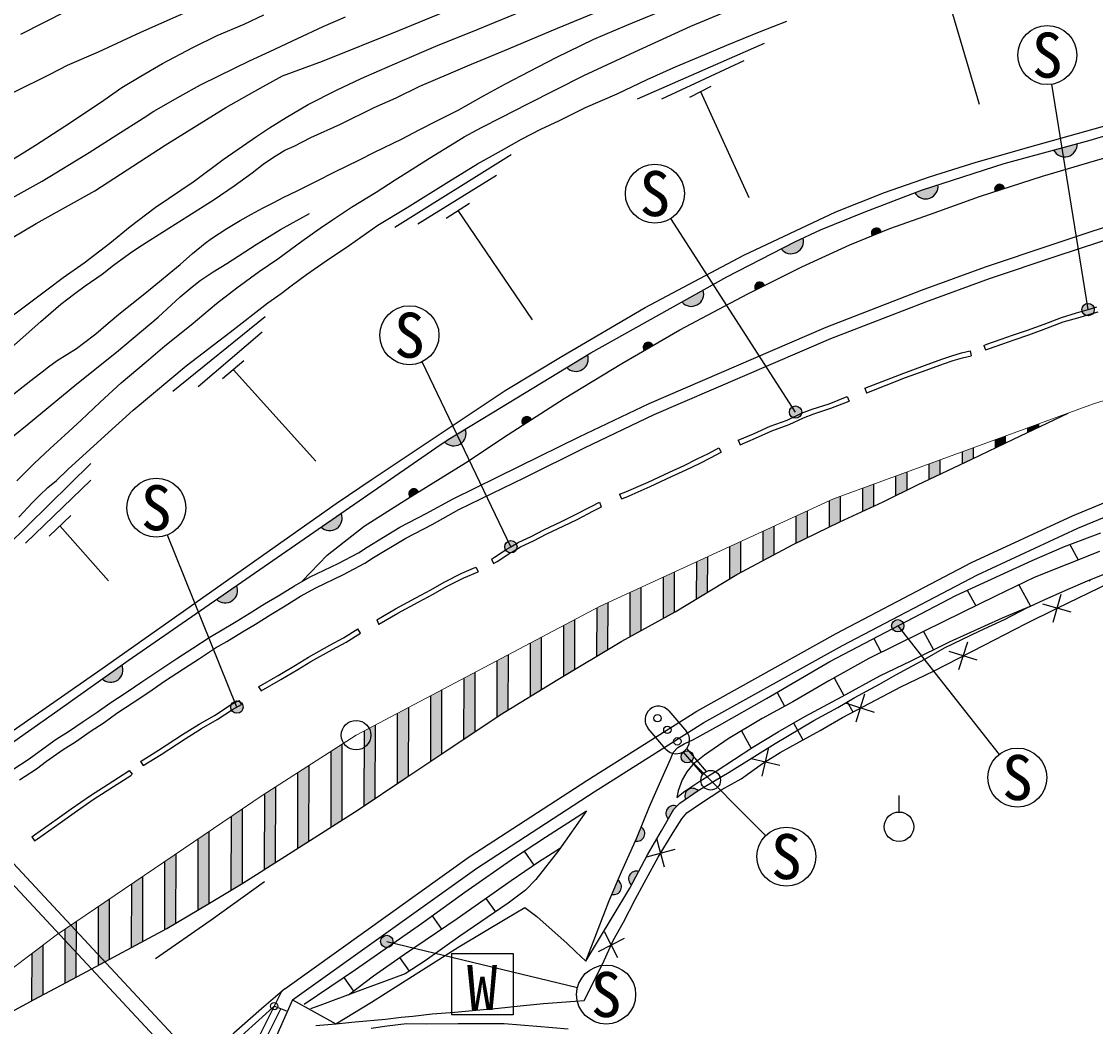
# Model space of a CAD drawing. Units: millimetres at full size, sheet at 1:1000; details may follow other scales. Extents: x 40000 to 680000, y 20000 to 380000.
# Drawn here: x 471600 to 515286, y 284496 to 325376 of the extents above; entities that cross this region are included whole.
import ezdxf
from ezdxf.enums import TextEntityAlignment as Align

# ---------------------------------------------------------------- set-up
doc = ezdxf.new("R2010")
doc.units = ezdxf.units.MM
doc.header["$LTSCALE"] = 1000
doc.linetypes.add('CHAIN', pattern=[18.5, 12, -1.5, 3.5, -1.5])
for name, color, linetype, lineweight in [('M-BGD', 7, 'Continuous', 25), ('M-BGD-EXST', 7, 'Continuous', 25), ('M-BMK', 2, 'CHAIN', 13), ('M-BMK-SRVR', 3, 'Continuous', 25), ('M-STR-STRC', 7, 'Continuous', 25)]:
    doc.layers.add(name, color=color, linetype=linetype, lineweight=lineweight)
doc.styles.add('ＭＳ ゴシック', font='')
doc.styles.get('ＭＳ ゴシック').set_extended_font_data('MS Gothic')

msp = doc.modelspace()

# ---------------------------------------------------------------- hatches: boundary and pattern name
at = {"layer": 'M-BGD'}
for points in [[(513584, 320147, 0.82183), (514539, 320409)], [(507941, 318409, 0.82183), (508876, 318736)], [(511586, 318584, 0.4608), (511322, 318746, 0.4608), (511203, 318460)], [(506570, 316817, 0.4608), (506295, 316959, 0.4608), (506198, 316665)], [(502501, 316127, 0.82183), (503388, 316568)], [(501822, 314638, 0.4608), (501538, 314759, 0.4608), (501463, 314459)], [(498459, 313968, 0.82183), (499325, 314451)], [(497280, 312195, 0.4608), (496988, 312297, 0.4608), (496932, 311993)], [(493777, 311306, 0.82183), (494623, 311821)], [(492340, 309186, 0.4608), (492044, 309275, 0.4608), (492002, 308969)], [(488810, 308275, 0.82183), (489652, 308797)], [(487744, 306246, 0.4608), (487450, 306341, 0.4608), (487402, 306035)], [(483785, 304807, 0.82183), (484601, 305370)], [(479535, 301874, 0.82183), (480350, 302437)], [(474876, 298635, 0.82183), (475683, 299210)], [(499123, 294091, 0.84072), (498609, 293735)], [(498255, 293458, 0.84072), (497910, 292935)], [(496563, 292040, 0.84072), (496805, 292617)], [(496708, 290801, 0.84072), (496414, 290249)], [(495615, 289873, 0.84072), (495861, 290449)]]:
    msp.add_hatch(color=256, dxfattribs=at).paths.add_polyline_path(points)
at = {"layer": 'M-BGD-EXST'}
for points in [[(514763, 313536, 0.41421), (515102, 313436, 0.41421), (515202, 313775, 1)], [(502867, 309371, 0.41421), (503206, 309271, 0.41421), (503306, 309610, 1)], [(491291, 303892, 0.41421), (491630, 303792, 0.41421), (491730, 304131, 1)], [(507025, 300676, 0.41421), (507364, 300576, 0.41421), (507464, 300915, 1)], [(480147, 297371, 0.41421), (480486, 297271, 0.41421), (480586, 297610, 1)], [(498461, 295346, 0.41421), (498800, 295246, 0.41421), (498900, 295585, 1)], [(486238, 287840, 0.41421), (486578, 287740, 0.41421), (486677, 288080, 1)]]:
    msp.add_hatch(color=256, dxfattribs=at).paths.add_polyline_path(points)
at = {"layer": 'M-STR-STRC'}
for points in [[(512966, 309004), (512516, 308839), (512516, 308654), (512966, 308869)], [(511615, 308225), (511615, 308510), (511210, 308361), (511209, 308031)], [(510309, 308032), (509859, 307867), (509858, 307388), (510250, 307574), (510308, 307602)], [(508958, 307537), (508508, 307373), (508507, 306748), (508957, 306962)], [(507607, 307043), (507157, 306878), (507155, 306089), (507606, 306312)], [(506256, 306549), (505806, 306384), (505804, 305451), (506254, 305658)], [(504905, 306054), (504635, 305955), (504455, 305872), (504453, 304819), (504886, 305030), (504903, 305037)], [(503554, 305458), (503103, 305251), (503101, 304162), (503552, 304381)], [(502203, 304836), (501752, 304629), (501750, 303449), (502200, 303689)], [(500851, 304214), (500401, 304007), (500398, 302708), (500696, 302889), (500849, 302970)], [(499500, 303592), (499050, 303385), (499046, 301884), (499497, 302159)], [(498149, 302971), (497698, 302763), (497695, 301089), (498145, 301338)], [(496797, 302349), (496347, 302141), (496343, 300340), (496794, 300590)], [(495446, 301727), (495144, 301588), (494996, 301510), (494991, 299548), (495442, 299817)], [(494095, 301034), (493644, 300797), (493640, 298743), (494090, 299011)], [(492743, 300321), (492293, 300084), (492288, 297921), (492739, 298196)], [(491387, 297371), (491392, 299608), (490941, 299371), (490936, 297088), (491066, 297175)], [(490040, 298895), (489590, 298658), (489584, 296183), (490035, 296485)], [(488688, 298182), (488238, 297945), (488232, 295281), (488683, 295580)], [(487337, 297469), (486886, 297232), (486880, 294380), (487228, 294615), (487331, 294683)], [(485985, 296756), (485535, 296519), (485529, 293468), (485979, 293772)], [(484634, 295978), (484183, 295689), (484177, 292598), (484627, 292885)], [(483282, 295112), (482831, 294823), (482825, 291738), (483275, 292025)], [(481930, 294245), (481480, 293956), (481473, 290881), (481924, 291166)], [(480578, 293347), (480128, 293041), (480121, 290041), (480572, 290311)], [(479226, 292429), (478776, 292122), (478770, 289231), (479220, 289501)], [(477874, 291510), (477424, 291203), (477418, 288429), (477519, 288484), (477868, 288692)], [(476522, 290591), (476072, 290285), (476066, 287704), (476517, 287946)], [(475170, 289672), (474720, 289366), (474715, 286979), (475165, 287221)], [(473819, 288753), (473368, 288447), (473363, 286259), (473814, 286498)], [(472466, 287795), (472016, 287457), (472012, 285543), (472115, 285598), (472462, 285782)]]:
    msp.add_hatch(color=256, dxfattribs=at).paths.add_polyline_path(points)

# ---------------------------------------------------------------- linework, layer by layer
at = {"layer": 'M-BGD'}
for p, q in [((509288, 326291), (510553, 322014)), ((496660, 322232), (501823, 324500)), ((497651, 322224), (501001, 323786)), ((498786, 322304), (499652, 322741)), ((499219, 322523), (501188, 318220)), ((486780, 317013), (491519, 319970)), ((487715, 317140), (490927, 319124)), ((488873, 317382), (489825, 317986)), ((489349, 317684), (492374, 313243)), ((477756, 310338), (481518, 313382)), ((478788, 310524), (481389, 312754)), ((479774, 310855), (480639, 311585)), ((480206, 311220), (483573, 307487)), ((470998, 304035), (474423, 307395)), ((471770, 304158), (474427, 306719)), ((472723, 304435), (473604, 305286)), ((473164, 304860), (475142, 302624)), ((514241, 304104), (514585, 303473)), ((512169, 302458), (512642, 301589)), ((515032, 302653), (515055, 302610)), ((510069, 302246), (510416, 301609)), ((513563, 300943), (513889, 302087)), ((514298, 301346), (513147, 301674)), ((508295, 300565), (508701, 299821)), ((506264, 300282), (506574, 299712)), ((509728, 299012), (510090, 300145)), ((510475, 299392), (509336, 299756)), ((504660, 298676), (505052, 297957)), ((502332, 298087), (502637, 297527)), ((505547, 296892), (505907, 298025)), ((506294, 297273), (505154, 297635)), ((505191, 297701), (505414, 297292)), ((503008, 296846), (503385, 296154)), ((500885, 296528), (501277, 295808)), ((501729, 294680), (501994, 295846)), ((501286, 295392), (502446, 295128)), ((507295, 293222), (507295, 293900)), ((497761, 290978), (497446, 292132)), ((492048, 291629), (492442, 291063)), ((497036, 291398), (498183, 291711)), ((490494, 289710), (490876, 289162)), ((488311, 289003), (488690, 288459)), ((495863, 287289), (495313, 288351)), ((495066, 287547), (496122, 288094)), ((486975, 287300), (487363, 286742)), ((484712, 286495), (485102, 285935)), ((482193, 285942), (480265, 282125)), ((482630, 285578), (480983, 281940)), ((482419, 285113), (481881, 285325)), ((480553, 282050), (482150, 285219))]:
    msp.add_line(p, q, dxfattribs=at)
for points in [[(471283, 322502), (472767, 323235), (473473, 323597), (474733, 324136), (476453, 324942), (482006, 327415), (482401, 327570), (483473, 327908), (483944, 328050), (485047, 328463), (489773, 330287), (492646, 331368), (495367, 332422), (495836, 332607), (496946, 332934), (498695, 333360), (499790, 333644), (500473, 333772), (501895, 333957), (505868, 334400), (508044, 334670), (510550, 334956), (513551, 335325), (515457, 335553)], [(470174, 315960), (472192, 317157), (474587, 318486), (477448, 320348), (479915, 321884), (481312, 322660), (482221, 323169), (483840, 323768), (486949, 325013), (488835, 325788), (491163, 326652), (495759, 328453), (498420, 329517), (500061, 330115), (501348, 330536), (502967, 330957), (504696, 331223), (506540, 331467), (509023, 331778), (510842, 331955), (512062, 332066), (513923, 332327), (515489, 332583)], [(470999, 313240), (471820, 313847), (472685, 314505), (473290, 314957), (474148, 315554), (475190, 316360), (476025, 317033), (477043, 317813), (478623, 318880), (479802, 319760), (481158, 320704), (481694, 321048), (482361, 321469), (483264, 322004), (484414, 322580), (485417, 323055), (486167, 323384), (487094, 323789), (488451, 324372), (490174, 325061), (494992, 327060)], [(471411, 306694), (472119, 307402), (472767, 308011), (473363, 308553), (474031, 309155), (474805, 309890), (475652, 310684), (476677, 311537), (477432, 312179), (478497, 313039), (479536, 313907), (480357, 314541), (481263, 315210), (482024, 315725), (482997, 316440), (483745, 316970), (484254, 317307), (485028, 317830), (486028, 318432), (486795, 318935), (487496, 319371), (488197, 319820), (489216, 320436), (489606, 320681), (490307, 321058), (491115, 321468), (492201, 322024), (494472, 323185), (496545, 324137), (498828, 325183), (501541, 326326)], [(470341, 311370), (472382, 313172), (473197, 313874), (473772, 314314), (474197, 314629), (474881, 315101), (475346, 315462), (475989, 315940), (476369, 316201), (476819, 316485), (477595, 316969), (478371, 317451), (479441, 318136), (480254, 318693), (480985, 319227), (481429, 319566), (481813, 319837), (482311, 320138), (482688, 320306), (483374, 320652), (484579, 321194), (485952, 321873), (486841, 322272), (487797, 322739), (488981, 323252), (489742, 323568), (491414, 324268), (493397, 325107), (495085, 325792)], [(470914, 319553), (472171, 320340), (473363, 321114), (474241, 321704), (474947, 322180), (475686, 322697), (476450, 323157), (477337, 323665), (478572, 324317), (479557, 324809), (480657, 325269), (481462, 325645)], [(471096, 318136), (472444, 318885), (474359, 320053), (475474, 320768), (476555, 321450), (476988, 321732), (478050, 322334), (478887, 322793), (479623, 323167), (480872, 323771), (481706, 324160), (482821, 324684), (483869, 325168), (484786, 325560)], [(471221, 310183), (471668, 310523), (472101, 310870), (472436, 311124), (472701, 311333), (473046, 311581), (473438, 311835), (473835, 312070), (474124, 312288), (474622, 312674), (475131, 313107), (475634, 313523), (476092, 313894), (476616, 314312), (477210, 314794), (477607, 315121), (478055, 315496), (478563, 315933), (479076, 316360), (479331, 316549), (479951, 316956), (480490, 317281), (480952, 317534), (481410, 317788), (481838, 317997), (482270, 318236), (482793, 318480), (483142, 318655), (483603, 318878), (484350, 319259), (485317, 319731), (485961, 320061), (487082, 320603), (487777, 320972), (488473, 321324), (489358, 321766), (490394, 322346), (491288, 322836), (492283, 323361), (493347, 323906), (494885, 324652), (496224, 325227), (497507, 325754)], [(471579, 324860), (473440, 325808)], [(471495, 305212), (472051, 305816), (472332, 306093), (472673, 306423), (473019, 306703), (473492, 307153), (474989, 308523), (476145, 309569), (476969, 310256), (478296, 311373), (480095, 312743), (481624, 313937), (482163, 314316), (482564, 314630), (483191, 315080), (483994, 315642), (484940, 316280), (486101, 317088), (487289, 317815), (488978, 318871), (490155, 319586), (491129, 320125), (491937, 320592), (492729, 320999), (493488, 321345), (494544, 321874), (495836, 322434), (497052, 323018), (498223, 323540), (499142, 323925), (500290, 324407), (501620, 324960), (502728, 325389)], [(469854, 295081), (473079, 297356), (475936, 299390), (488454, 308029), (488959, 308377), (490746, 309460), (494759, 311904), (500294, 314992), (503062, 316415), (504105, 316904), (505882, 317618), (508204, 318510), (509083, 318805), (511565, 319594), (515063, 320553), (518629, 321617), (521299, 322462), (524555, 323460), (525062, 323634), (525518, 323758)], [(471083, 296413), (474883, 299064), (484406, 305777), (485861, 306756), (491270, 310365), (493594, 311757), (496973, 313745), (500981, 315866), (504730, 317637), (506699, 318418), (508535, 319056), (510435, 319655), (512861, 320345), (515564, 321109), (517699, 321763), (519931, 322489), (522634, 323228), (524598, 323827), (525478, 324082), (525704, 322249)], [(483021, 302605), (484030, 303667), (485542, 304853), (487311, 305979), (489663, 307431), (491396, 308581), (493679, 310043), (496016, 311460), (498378, 312833), (499736, 313557), (501139, 314298), (503343, 315394), (505294, 316296), (506915, 316958), (508576, 317541), (510562, 318252), (513126, 319085), (515241, 319707), (517099, 320250)], [(470307, 307745), (471826, 308971), (473848, 310632), (475461, 311932), (477158, 313354), (478059, 314173), (478542, 314582), (478874, 314840), (479391, 315191), (479948, 315529), (481146, 316301), (482130, 316922), (483316, 317562)], [(471253, 294946), (471918, 295386), (472321, 295687), (473011, 296178), (473516, 296500), (474110, 296906), (474673, 297281), (475195, 297654), (475902, 298114), (476495, 298516), (477140, 298957), (477920, 299469), (478565, 299883), (479236, 300322), (479693, 300587), (480334, 300972), (480858, 301290), (481485, 301688), (482063, 302030), (482700, 302427), (483342, 302782), (484475, 303325), (485307, 303770), (485657, 303995), (486983, 304802), (488067, 305358), (489163, 305965), (491851, 307283), (494280, 308487), (497129, 309841), (504337, 312939), (508206, 314446), (510808, 315391), (513525, 316307), (517081, 317478)], [(471526, 294528), (472206, 294977), (472616, 295283), (473290, 295764), (473792, 296082), (474390, 296491), (474957, 296869), (475476, 297240), (476179, 297697), (476776, 298102), (477419, 298542), (478192, 299049), (478837, 299464), (479498, 299896), (479947, 300156), (480593, 300545), (481121, 300866), (481746, 301262), (482323, 301602), (482954, 301996), (483571, 302338), (484701, 302879), (485560, 303339), (485922, 303571), (487227, 304365), (488302, 304916), (489395, 305522), (492072, 306834), (494499, 308037), (497335, 309385), (504526, 312476), (508383, 313978), (510973, 314919), (513683, 315832), (517233, 317002)], [(482310, 286026), (489805, 291392), (494597, 294499), (499076, 297329), (504737, 300484), (510243, 303367), (514350, 305271), (517271, 306472), (522175, 308002), (525576, 309009), (528424, 309727), (530566, 310172), (531654, 310418)], [(482630, 285578), (490115, 290937), (494894, 294036), (499357, 296856), (504999, 300000), (510486, 302874), (514570, 304767), (517458, 305954), (522335, 307476), (525721, 308479), (528548, 309191), (530682, 309634), (531776, 309881)], [(494554, 287158), (495493, 289586), (496005, 290787), (496624, 292177), (497144, 293440), (497603, 294495), (497998, 295374), (498114, 295643), (498294, 295849), (498554, 296001), (498931, 296172), (499989, 296754), (501910, 297840), (504486, 299349), (509602, 302032), (512708, 303451), (514027, 304025), (515507, 304572)], [(515444, 303815), (512790, 302759), (511218, 301996), (509860, 301341), (508295, 300565), (506068, 299461), (504436, 298552), (502971, 297709), (501721, 297027), (500343, 296204), (499380, 295529), (498906, 295148), (498658, 294854), (498478, 294527), (498311, 294079), (498251, 293812), (498578, 294073), (499233, 294500), (499862, 294881), (501353, 295858), (502376, 296479), (503460, 297109), (504977, 297917), (506516, 298760), (507786, 299375), (509353, 300138), (511509, 301118), (512760, 301644)], [(482630, 285578), (484392, 284607), (485831, 285485), (487508, 286542), (489385, 287732), (491344, 288903), (492068, 289338), (492568, 288968), (493069, 288528), (493777, 287886), (494152, 287533), (494554, 287158), (495626, 288934), (496348, 290124), (497069, 291478), (497638, 292453), (498129, 293337), (498381, 293578), (499123, 294091), (500380, 294844), (502262, 296004), (503824, 296943), (504809, 297479), (505467, 297861), (506505, 298421), (507171, 298807), (508350, 299439), (509150, 299895), (510575, 300597), (511578, 301053), (512497, 301522), (513347, 301916), (514175, 302287), (514960, 302624), (515668, 302911)], [(483574, 284537), (484392, 284607), (485172, 284683), (486401, 284795), (487049, 284871), (487523, 284922), (488308, 285009), (489227, 285075), (489949, 285144), (490998, 285237), (491880, 285334), (492837, 285438), (494119, 285530), (494493, 285554), (495243, 287066), (495668, 287990), (496087, 288735), (496558, 289665), (496930, 290345), (497500, 291379), (498105, 292387), (498460, 292944), (498663, 293182), (499215, 293566), (500082, 294136), (500873, 294566), (501746, 295190), (502466, 295637), (503245, 296078), (504089, 296538), (504990, 297072), (506113, 297654), (507369, 298311), (508701, 298952), (510753, 300009), (512440, 300876), (513724, 301509), (515882, 302557)], [(483102, 285401), (485189, 286819), (487876, 288687), (489636, 289968), (491656, 291374), (492911, 292192), (494576, 293269), (493457, 291674), (492516, 290475), (492107, 290038), (491397, 289520), (489431, 288168), (488026, 287173), (487207, 286641), (486730, 286464), (485298, 285932), (483742, 285346), (483360, 285210)], [(479253, 281871), (478812, 282149), (468967, 292708)], [(479967, 282130), (479198, 282615), (469452, 293067)], [(484902, 285783), (485925, 286557), (487173, 287440), (489328, 288887), (491520, 290434), (492632, 291193), (493180, 291546), (493523, 291768)], [(482310, 286026), (481359, 285217), (480240, 284229), (478817, 282902), (478308, 282416), (475709, 280084)], [(476538, 280496), (477558, 281435), (478372, 282177), (479168, 282812), (479885, 283501), (480699, 284252), (481533, 285016), (481881, 285325)], [(485828, 284430), (486479, 284528), (487263, 284617), (488056, 284608), (489366, 284617), (491237, 284617), (492568, 284509), (493834, 284402)]]:
    msp.add_lwpolyline(points, dxfattribs=at)
for centre, radius in [((507295, 292622), 600), ((481881, 285325), 150)]:
    msp.add_circle(centre, radius, dxfattribs=at)
for centre, radius, start, end in [((514036, 320373), 505, 206.494, 4.1522), ((508376, 318665), 505, 210.4626, 8.1208), ((511385, 318552), 203, 9.0327, 206.9561), ((506372, 316771), 203, 13.2461, 211.1695), ((502901, 316435), 505, 217.6462, 15.3043), ((501628, 314577), 203, 17.4845, 215.4079), ((498844, 314295), 505, 220.3242, 17.9824), ((497090, 312121), 203, 21.2028, 219.1262), ((494149, 311647), 505, 222.515, 20.1732), ((492154, 309104), 203, 23.6675, 221.5909), ((489180, 308619), 505, 223.002, 20.6602), ((487557, 306168), 203, 22.7218, 220.6452), ((484137, 305169), 505, 225.7819, 23.4401), ((479887, 302236), 505, 225.7819, 23.4401), ((475222, 299002), 505, 226.6239, 24.282), ((498897, 293868), 318, 44.5238, 204.7415), ((498128, 293166), 318, 66.4401, 226.6578), ((496634, 292350), 318, 257.1217, 57.3395), ((496609, 290499), 318, 71.85, 232.0677), ((495688, 290182), 318, 256.8331, 57.0509)]:
    msp.add_arc(centre, radius, start, end, dxfattribs=at)
at = {"layer": 'M-BGD-EXST'}
for p, q in [((514983, 313655), (513513, 322824)), ((503086, 309491), (498013, 317366)), ((491511, 304011), (487899, 311535)), ((480366, 297491), (477533, 304485)), ((507244, 300796), (511366, 295565)), ((498680, 295466), (501865, 292260)), ((486458, 287960), (494215, 286080))]:
    msp.add_line(p, q, dxfattribs=at)
msp.add_lwpolyline([(489098, 287468), (491598, 287468), (491598, 284968), (489098, 284968)], close=True, dxfattribs=at)
for centre, radius in [((513323, 324008), 1200), ((497363, 318375), 1200), ((487380, 312616), 1200), ((514983, 313655), 250), ((503086, 309491), 250), ((477082, 305597), 1200), ((491511, 304011), 250), ((507244, 300796), 250), ((480366, 297491), 250), ((512109, 294623), 1200), ((498680, 295466), 250), ((502711, 291408), 1200), ((486458, 287960), 250), ((495382, 285798), 1200)]:
    msp.add_circle(centre, radius, dxfattribs=at)
at = {"layer": 'M-BMK'}
msp.add_lwpolyline([(412353, 341671), (414035, 313672), (417107, 267789), (431530, 268698), (436184, 269287), (440120, 270117), (446741, 271947), (452338, 274355), (457275, 277024), (462088, 279995), (463976, 281422), (473017, 288208), (481392, 293900), (485210, 296347), (495144, 301588), (504635, 305955), (515208, 309824), (521146, 311718), (528022, 313579), (530785, 314265)], dxfattribs=at)
at = {"layer": 'M-BMK-SRVR'}
msp.add_circle((485210, 296347), 600, dxfattribs=at)
at = {"layer": 'M-STR-STRC'}
for p, q in [((510183, 311975), (510229, 311780)), ((510741, 312201), (510816, 312015)), ((505900, 310460), (505973, 310273)), ((505180, 310120), (505266, 309939)), ((512966, 309004), (512966, 308869)), ((511615, 308510), (511615, 308225)), ((512516, 308839), (512516, 308654)), ((499970, 308037), (500055, 307855)), ((500749, 308346), (500827, 308162)), ((510309, 308032), (510308, 307602)), ((511210, 308361), (511209, 308031)), ((509859, 307867), (509858, 307388)), ((508508, 307373), (508507, 306748)), ((508958, 307537), (508957, 306962)), ((507157, 306878), (507155, 306089)), ((507607, 307043), (507606, 306312)), ((505806, 306384), (505804, 305451)), ((506256, 306549), (506254, 305658)), ((495112, 305823), (495185, 305637)), ((495931, 306145), (496004, 305958)), ((504455, 305872), (504453, 304819)), ((504905, 306054), (504903, 305037)), ((503554, 305458), (503552, 304381)), ((503103, 305251), (503101, 304162)), ((501752, 304629), (501750, 303449)), ((502203, 304836), (502200, 303689)), ((500851, 304214), (500849, 302970)), ((500401, 304007), (500398, 302708)), ((490712, 303511), (490806, 303335)), ((499050, 303385), (499046, 301884)), ((499500, 303592), (499497, 302159)), ((490087, 303175), (490182, 302999)), ((497698, 302763), (497695, 301089)), ((498149, 302971), (498145, 301338)), ((496797, 302349), (496794, 300590)), ((496347, 302141), (496343, 300340)), ((494996, 301510), (494991, 299548)), ((495446, 301727), (495442, 299817)), ((486049, 301037), (486131, 300854)), ((494095, 301034), (494090, 299011)), ((485389, 300502), (485282, 300671)), ((493644, 300797), (493640, 298743)), ((492743, 300321), (492739, 298196)), ((492293, 300084), (492288, 297921)), ((490941, 299371), (490936, 297088)), ((491392, 299608), (491387, 297371)), ((490040, 298895), (490035, 296485)), ((489590, 298658), (489584, 296183)), ((481237, 298315), (481344, 298146)), ((488238, 297945), (488232, 295281)), ((488688, 298182), (488683, 295580)), ((480438, 297761), (480544, 297592)), ((486886, 297232), (486880, 294380)), ((487337, 297469), (487331, 294683)), ((497927, 297334), (498646, 296501)), ((485985, 296756), (485979, 293772)), ((485535, 296519), (485529, 293468)), ((497813, 295782), (497094, 296615)), ((484634, 295978), (484627, 292885)), ((498664, 295791), (499456, 294872)), ((484183, 295689), (484177, 292598)), ((498513, 295660), (499305, 294742)), ((475981, 294915), (476104, 294757)), ((476441, 295276), (476547, 295107)), ((483282, 295112), (483275, 292025)), ((482831, 294823), (482825, 291738)), ((481930, 294245), (481924, 291166)), ((481480, 293956), (481473, 290881)), ((480578, 293347), (480572, 290311)), ((480128, 293041), (480121, 290041)), ((479226, 292429), (479220, 289501)), ((472015, 292213), (472128, 292048)), ((478776, 292122), (478770, 289231)), ((477874, 291510), (477868, 288692)), ((477424, 291203), (477418, 288429)), ((476522, 290591), (476517, 287946)), ((476072, 290285), (476066, 287704)), ((475170, 289672), (475165, 287221)), ((474720, 289366), (474715, 286979)), ((473368, 288447), (473363, 286259)), ((473819, 288753), (473814, 286498)), ((472016, 287457), (472012, 285543)), ((472466, 287795), (472462, 285782))]:
    msp.add_line(p, q, dxfattribs=at)
for points in [[(510741, 312201), (510863, 312250), (511446, 312452), (511907, 312619), (512514, 312823), (513198, 313070), (513903, 313342), (514512, 313519), (515086, 313685), (515340, 313763)], [(510816, 312015), (510933, 312063), (511513, 312264), (511973, 312430), (512579, 312634), (513268, 312882), (513968, 313153), (514568, 313327), (515144, 313493), (515399, 313572)], [(505900, 310460), (507494, 311078), (508336, 311388), (509037, 311636), (509441, 311777), (509830, 311892), (510183, 311975)], [(505973, 310273), (505979, 310276), (507564, 310891), (508404, 311200), (509103, 311447), (509502, 311587), (509881, 311699), (510229, 311780)], [(500749, 308346), (501371, 308607), (502049, 308915), (502744, 309166), (503334, 309443), (503756, 309603), (504458, 309831), (505180, 310120)], [(500827, 308162), (501451, 308424), (502125, 308730), (502820, 308981), (503412, 309259), (503823, 309415), (504526, 309643), (505260, 309936), (505266, 309939)], [(464440, 281770), (468766, 283818), (470523, 284738), (472115, 285598), (474084, 286641), (477519, 288484), (479241, 289513), (480610, 290334), (482606, 291599), (485297, 293311), (487228, 294615), (488819, 295671), (491066, 297175), (493414, 298609), (496026, 300165), (498191, 301364), (500696, 302889), (502982, 304104), (504886, 305030), (506647, 305838), (508043, 306529), (510250, 307574), (511945, 308382), (514172, 309445)], [(495931, 306145), (496112, 306215), (497085, 306642), (497957, 307043), (498550, 307320), (499090, 307583), (499538, 307801), (499970, 308037)], [(496004, 305958), (496189, 306031), (497167, 306459), (498041, 306862), (498636, 307140), (499178, 307403), (499630, 307623), (500055, 307855)], [(490712, 303511), (490843, 303581), (491314, 303895), (491511, 304011), (491808, 304178), (492360, 304447), (492850, 304702), (493568, 305043), (494106, 305304), (494771, 305644), (495112, 305823)], [(490806, 303335), (490946, 303410), (491420, 303725), (491611, 303838), (491901, 304001), (492450, 304269), (492939, 304522), (493655, 304862), (494196, 305125), (494863, 305467), (495186, 305636)], [(486049, 301037), (486816, 301487), (487639, 301930), (488254, 302264), (488794, 302574), (489510, 302932), (490087, 303175)], [(486131, 300854), (486141, 300859), (486914, 301312), (487734, 301754), (488351, 302089), (488889, 302397), (489594, 302750), (490174, 302995), (490182, 302999)], [(481237, 298315), (482047, 298779), (482742, 299193), (483272, 299516), (484149, 300007), (484704, 300308), (485282, 300671)], [(481344, 298146), (482148, 298607), (482846, 299021), (483373, 299343), (484246, 299832), (484805, 300135), (485389, 300502)], [(476441, 295276), (477174, 295735), (478150, 296368), (478822, 296797), (479455, 297154), (480085, 297561), (480438, 297761)], [(476547, 295106), (476556, 295112), (477281, 295566), (478258, 296199), (478925, 296625), (479559, 296983), (480189, 297390), (480544, 297592)], [(472015, 292213), (472136, 292296), (473055, 292940), (473625, 293355), (474411, 293898), (474938, 294231), (475927, 294872), (475981, 294915)], [(472128, 292048), (472250, 292131), (473172, 292778), (473741, 293192), (474522, 293731), (475046, 294063), (476043, 294709), (476104, 294757)], [(477058, 287268), (479319, 288833), (481490, 290399)]]:
    msp.add_lwpolyline(points, dxfattribs=at)
for centre, radius in [((497467, 297035), 150), ((497872, 296565), 150), ((498276, 296096), 150), ((499633, 294514), 400)]:
    msp.add_circle(centre, radius, dxfattribs=at)
for centre, start, end in [((497511, 296975), 40.7829, 130.7829), ((497511, 296975), 130.7829, 220.7829), ((498229, 296142), 310.7829, 40.7829), ((498229, 296142), 220.7829, 310.7829)]:
    msp.add_arc(centre, 550, start, end, dxfattribs=at)

# ---------------------------------------------------------------- texts
at = {"layer": 'M-BGD-EXST', "style": 'ＭＳ ゴシック'}
for s, p in [('S', (513323, 324008)), ('S', (497363, 318375)), ('S', (487380, 312616)), ('S', (477082, 305597)), ('S', (512109, 294623)), ('S', (502711, 291408)), ('W', (490339, 286087)), ('S', (495382, 285798))]:
    msp.add_text(s, height=1833, dxfattribs=at).set_placement(p, align=Align.MIDDLE_CENTER)

doc.saveas('drawing.dxf')
